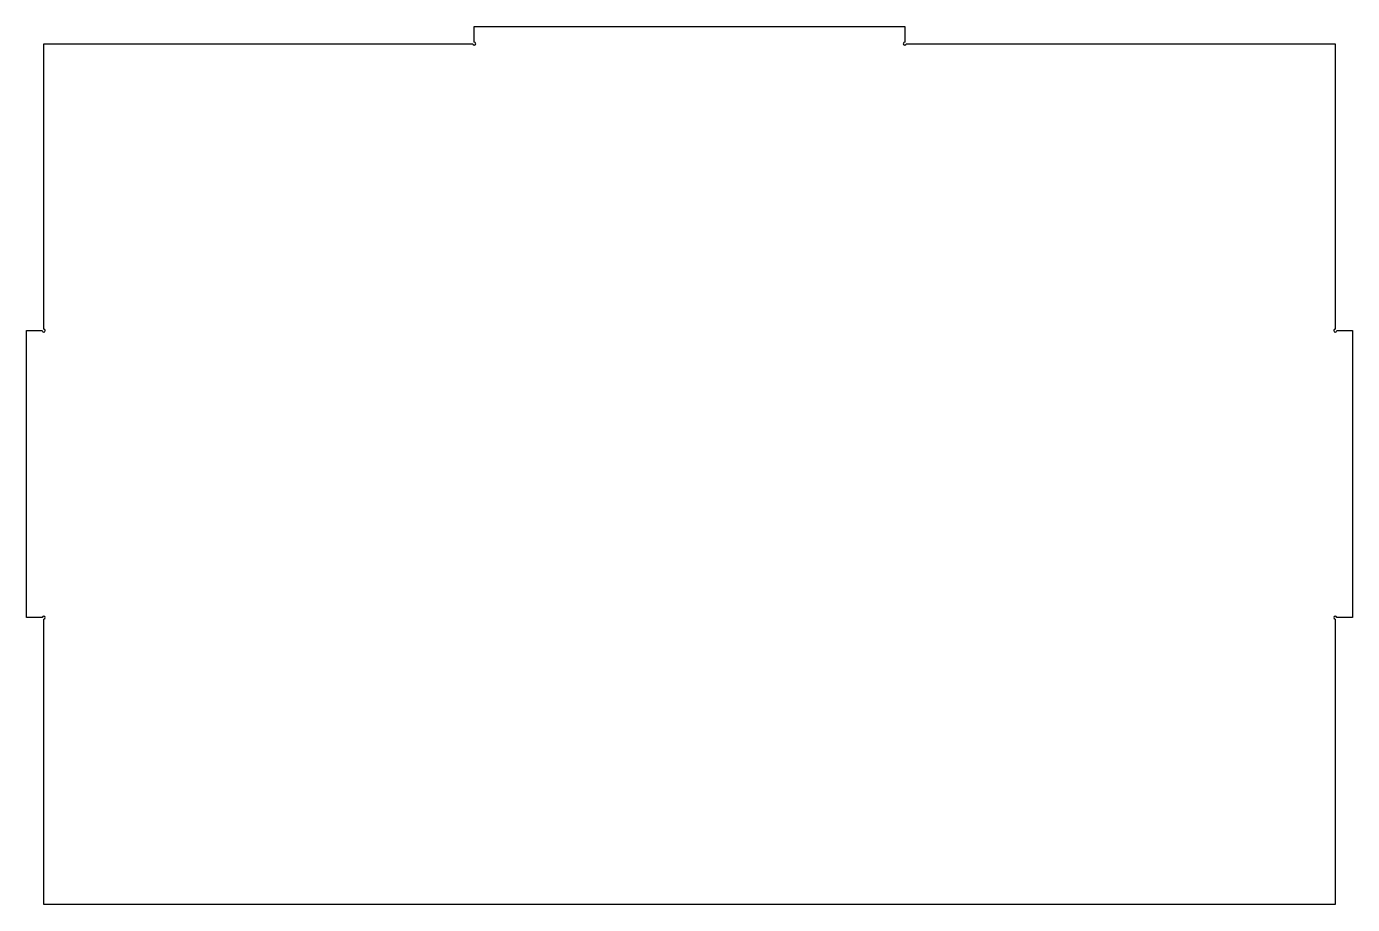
# Model space of a CAD drawing. Header units: millimetres. Extents: x 428 to 736, y 439 to 643.
import ezdxf

# ---------------------------------------------------------------- set-up
doc = ezdxf.new("R2010")
doc.units = ezdxf.units.MM
doc.layers.add('Shape2DView008', color=7, linetype='CONTINUOUS')

msp = doc.modelspace()

# ---------------------------------------------------------------- linework, layer by layer
at = {"layer": 'Shape2DView008'}
for p, q in [((532, 639.57), (532, 643.22)), ((532, 643.22), (632, 643.22)), ((632, 643.22), (632, 639.57)), ((432, 572.9), (432, 639.22)), ((432, 639.22), (531.65, 639.22)), ((632.35, 639.22), (732, 639.22)), ((732, 639.22), (732, 572.9)), ((428, 505.88), (428, 572.55)), ((428, 572.55), (431.65, 572.55)), ((732.35, 572.55), (736, 572.55)), ((736, 572.55), (736, 505.88)), ((431.65, 505.88), (428, 505.88)), ((432, 439.22), (432, 505.53)), ((732, 505.53), (732, 439.22)), ((736, 505.88), (732.35, 505.88)), ((732, 439.22), (432, 439.22))]:
    msp.add_line(p, q, dxfattribs=at)
for centre, start, end in [((532, 639.22), 180, 0), ((532, 639.22), 0, 90), ((632, 639.22), 90, 0), ((432, 572.55), 0, 90), ((732, 572.55), 90, 0), ((432, 572.55), 180, 0), ((432, 505.88), 0, 180), ((432, 505.88), -90, 0), ((732, 505.88), 0, -90)]:
    msp.add_arc(centre, 0.35, start, end, dxfattribs=at)

doc.saveas('drawing.dxf')
